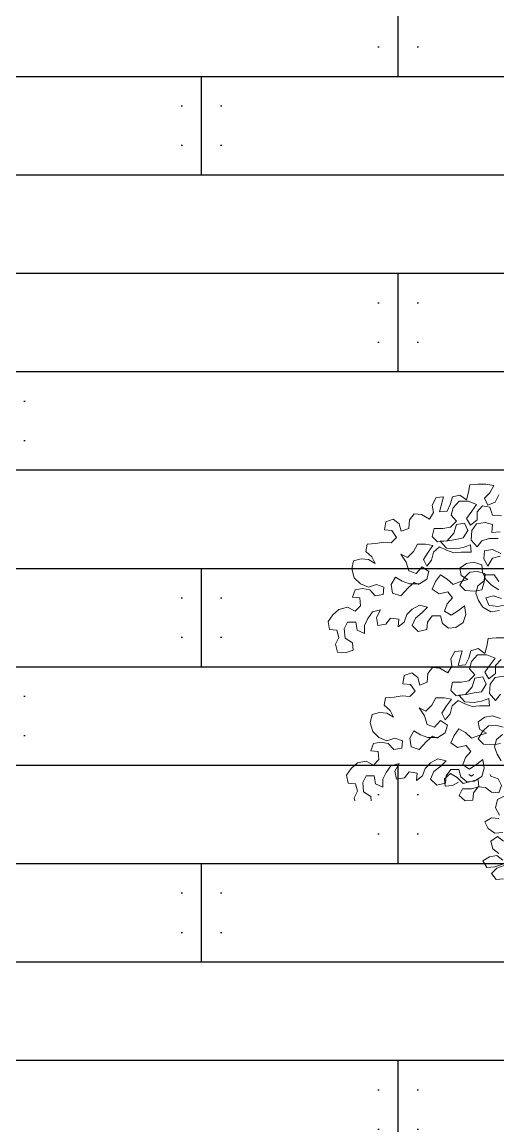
# Model space of a CAD drawing. Header units: metres. Extents: x -58 to 722, y -1100 to 345.
# Drawn here: x 32.367 to 32.851, y -19.477 to -18.355 of the extents above; entities that cross this region are included whole.
import ezdxf

# ---------------------------------------------------------------- set-up
doc = ezdxf.new("R2010")
doc.units = ezdxf.units.M
doc.header["$MEASUREMENT"] = 0
doc.layers.add('FSR_ARQ_006ARBOLES', color=74, linetype='Continuous', lineweight=0)
doc.layers.add('FSR_ARQ_008MOBILIARIO', color=115, linetype='Continuous')

# ---------------------------------------------------------------- blocks, each defined once
blk = doc.blocks.new('arboles fsr 01')
at = {"layer": 'FSR_ARQ_006ARBOLES'}
for points in [[(186.8625, -35.2846), (186.8711, -35.2817), (186.879, -35.2839), (186.8761, -35.2917), (186.8668, -35.2931), (186.8589, -35.2917)], [(186.8647, -35.2974), (186.874, -35.2989), (186.8825, -35.2939), (186.8868, -35.2867), (186.8897, -35.2789), (186.8876, -35.271), (186.8811, -35.266), (186.8804, -35.2581), (186.8883, -35.256), (186.8962, -35.2567), (186.9019, -35.2624), (186.9069, -35.2703), (186.9012, -35.276), (186.8911, -35.2767), (186.8833, -35.2753), (186.8811, -35.2674), (186.8797, -35.2595), (186.8704, -35.2595), (186.8654, -35.2667)], [(186.8654, -35.2753), (186.8733, -35.2703), (186.879, -35.2645), (186.8826, -35.2567), (186.8833, -35.2488), (186.8919, -35.246), (186.8997, -35.2474), (186.9069, -35.2524), (186.9055, -35.2603), (186.8983, -35.2646), (186.9062, -35.2667), (186.914, -35.2696), (186.9205, -35.2639), (186.9276, -35.2596), (186.9326, -35.2667), (186.9362, -35.2746), (186.929, -35.2796), (186.9197, -35.2775), (186.9147, -35.2839), (186.9205, -35.2903), (186.9233, -35.2982), (186.9161, -35.3025), (186.9083, -35.2975), (186.9019, -35.2925), (186.9004, -35.3018), (186.9033, -35.3103), (186.9111, -35.3154), (186.919, -35.3161), (186.9254, -35.3111), (186.9276, -35.3032), (186.9362, -35.3032), (186.9412, -35.3097), (186.9419, -35.3175), (186.9512, -35.3197), (186.9576, -35.3133), (186.9541, -35.3054), (186.9469, -35.2997), (186.9412, -35.2939), (186.9498, -35.2918), (186.9576, -35.2961), (186.9634, -35.3018), (186.9662, -35.3097), (186.9726, -35.3147), (186.9719, -35.3068), (186.9805, -35.3054), (186.9855, -35.3118), (186.9941, -35.3133), (186.9955, -35.3047), (186.9912, -35.2968), (186.9998, -35.299), (187.0048, -35.3061), (187.0084, -35.3133), (187.0084, -35.3219), (187.0163, -35.3183), (187.0177, -35.3097), (187.0263, -35.3097), (187.0299, -35.3169), (187.0291, -35.3269), (187.0213, -35.3319), (187.0205, -35.3398), (187.0291, -35.3426), (187.037, -35.3419), (187.0391, -35.3334), (187.0356, -35.3262), (187.0377, -35.3183), (187.0456, -35.3176), (187.047, -35.309), (187.042, -35.3019), (187.0356, -35.2962), (187.0263, -35.294), (187.0184, -35.2983), (187.0127, -35.2926), (187.0134, -35.284), (187.0213, -35.2833), (187.0184, -35.2754), (187.0106, -35.274), (187.0027, -35.2754), (186.997, -35.2818), (186.9884, -35.2804), (186.9877, -35.2725), (186.9956, -35.2697), (187.0041, -35.2725), (187.0127, -35.269), (187.0192, -35.2625), (187.022, -35.2532), (187.0199, -35.2447), (187.012, -35.2425), (187.0042, -35.2432), (186.997, -35.2475), (187.0006, -35.2403), (187.007, -35.2346), (187.0056, -35.2268), (186.9963, -35.226), (186.9877, -35.2246), (186.9799, -35.2253), (186.9742, -35.2196), (186.9792, -35.2124), (186.987, -35.2117), (186.9856, -35.2031), (186.9777, -35.2003), (186.9713, -35.2053), (186.9692, -35.2131), (186.9613, -35.2103), (186.9606, -35.201), (186.9556, -35.1945), (186.9477, -35.1952), (186.9391, -35.2002), (186.9348, -35.1931), (186.9363, -35.1852), (186.932, -35.1773), (186.9241, -35.1766), (186.9284, -35.1924), (186.9205, -35.1916), (186.917, -35.1845), (186.9148, -35.1766), (186.907, -35.1745), (186.8998, -35.1795), (186.8977, -35.1716), (186.8963, -35.1637), (186.8877, -35.163), (186.8791, -35.163), (186.8705, -35.1644), (186.8748, -35.1723), (186.8805, -35.178), (186.8769, -35.1852), (186.8691, -35.1823), (186.8655, -35.1744)], [(186.8633, -35.2366), (186.8719, -35.2324), (186.8805, -35.2338), (186.8812, -35.2424), (186.8769, -35.2502), (186.8719, -35.2417), (186.864, -35.2395)], [(186.8662, -35.2209), (186.8755, -35.2209), (186.8833, -35.2231), (186.8883, -35.2295), (186.8948, -35.2224), (186.8941, -35.2124), (186.8891, -35.2052), (186.8798, -35.2038), (186.8719, -35.2059), (186.8726, -35.2145), (186.864, -35.2138)], [(186.8626, -35.1966), (186.8719, -35.1959), (186.8748, -35.1873), (186.8826, -35.1859), (186.8884, -35.1923), (186.8883, -35.2009), (186.8955, -35.2066), (186.8998, -35.1995), (186.8941, -35.1916), (186.8891, -35.1845), (186.8977, -35.1809), (186.9077, -35.1809), (186.9141, -35.1881), (186.9162, -35.1959), (186.9105, -35.2024), (186.9169, -35.2088), (186.9248, -35.2102), (186.9341, -35.2102), (186.9363, -35.2188), (186.9305, -35.2245), (186.9205, -35.2231), (186.9134, -35.2152), (186.9105, -35.2059), (186.9019, -35.2045), (186.8984, -35.2124), (186.9034, -35.2202), (186.9112, -35.2217), (186.9198, -35.2231), (186.9277, -35.2238), (186.9212, -35.231), (186.9112, -35.2317), (186.9033, -35.2302), (186.8955, -35.2274), (186.8948, -35.2352), (186.9055, -35.2352), (186.9133, -35.236), (186.9212, -35.2331), (186.9284, -35.2295), (186.9348, -35.2353), (186.9369, -35.2439), (186.9419, -35.2503), (186.9455, -35.2432), (186.9405, -35.2353), (186.9355, -35.2281), (186.9434, -35.2267), (186.952, -35.2267), (186.9563, -35.2346), (186.9627, -35.241), (186.9698, -35.2375), (186.9641, -35.246), (186.9612, -35.2553), (186.9534, -35.2582), (186.9469, -35.251), (186.9398, -35.256), (186.9419, -35.2639), (186.9498, -35.2689), (186.9605, -35.2689), (186.9684, -35.2661), (186.9755, -35.2618), (186.9798, -35.2696), (186.9784, -35.2789), (186.9698, -35.2818), (186.9619, -35.2732), (186.9555, -35.2675), (186.9505, -35.2696)], [(187.0187, -35.4998), (187.0195, -35.4969), (187.0159, -35.4898), (187.0181, -35.4819), (187.0259, -35.4812), (187.0274, -35.4726), (187.0224, -35.4655), (187.0159, -35.4597), (187.0066, -35.4576), (186.9988, -35.4619), (186.993, -35.4561), (186.9938, -35.4475), (187.0016, -35.4468), (186.9988, -35.439), (186.9909, -35.4375), (186.9831, -35.439), (186.9773, -35.4454), (186.9687, -35.4439), (186.968, -35.4361), (186.9759, -35.4332), (186.9845, -35.4361), (186.9931, -35.4325), (186.9995, -35.4261), (187.0024, -35.4168), (187.0002, -35.4082), (186.9924, -35.4061), (186.9845, -35.4068), (186.9774, -35.4111), (186.9809, -35.4039), (186.9874, -35.3982), (186.986, -35.3903), (186.9767, -35.3896), (186.9681, -35.3882), (186.9602, -35.3889), (186.9545, -35.3831), (186.9595, -35.376), (186.9674, -35.3753), (186.966, -35.3667), (186.9581, -35.3638), (186.9516, -35.3688), (186.9495, -35.3767), (186.9416, -35.3738), (186.9409, -35.3645), (186.9359, -35.3581), (186.9281, -35.3588), (186.9195, -35.3638), (186.9152, -35.3566), (186.9166, -35.3488), (186.9123, -35.3409), (186.9045, -35.3402), (186.9087, -35.3559), (186.9009, -35.3552), (186.8973, -35.348), (186.8952, -35.3402), (186.8873, -35.338), (186.8802, -35.343), (186.878, -35.3352), (186.8766, -35.3273), (186.868, -35.3266), (186.8594, -35.3266)], [(186.8637, -35.3866), (186.8687, -35.3931), (186.8751, -35.3859), (186.8744, -35.3759), (186.8694, -35.3688), (186.8601, -35.3673)], [(186.863, -35.3494), (186.8687, -35.3559), (186.8687, -35.3645), (186.8758, -35.3702), (186.8801, -35.363), (186.8744, -35.3552), (186.8694, -35.348), (186.878, -35.3445), (186.888, -35.3445), (186.8944, -35.3516), (186.8966, -35.3595), (186.8909, -35.3659), (186.8973, -35.3724), (186.9052, -35.3738), (186.9145, -35.3738), (186.9166, -35.3824), (186.9109, -35.3881), (186.9009, -35.3867), (186.8937, -35.3788), (186.8909, -35.3695), (186.8823, -35.3681), (186.8787, -35.3759), (186.8837, -35.3838), (186.8916, -35.3852), (186.9001, -35.3867), (186.908, -35.3874), (186.9016, -35.3945), (186.8915, -35.3952), (186.8837, -35.3938), (186.8758, -35.3909), (186.8751, -35.3988), (186.8858, -35.3988), (186.8937, -35.3995), (186.9016, -35.3967), (186.9087, -35.3931), (186.9151, -35.3988), (186.9173, -35.4074), (186.9223, -35.4139), (186.9259, -35.4067), (186.9209, -35.3988), (186.9159, -35.3917), (186.9237, -35.3903), (186.9323, -35.3903), (186.9366, -35.3981), (186.943, -35.4046), (186.9502, -35.401), (186.9445, -35.4096), (186.9416, -35.4189), (186.9337, -35.4217), (186.9273, -35.4146), (186.9201, -35.4196), (186.9223, -35.4275), (186.9301, -35.4325), (186.9409, -35.4325), (186.9487, -35.4296), (186.9559, -35.4253), (186.9602, -35.4332), (186.9587, -35.4425), (186.9501, -35.4454), (186.9423, -35.4368), (186.9359, -35.431), (186.9308, -35.4332)], [(186.8629, -35.4574), (186.8672, -35.4503), (186.87, -35.4424), (186.8679, -35.4346), (186.8615, -35.4295)], [(186.8608, -35.4217), (186.8686, -35.4195), (186.8765, -35.4203), (186.8822, -35.426), (186.8872, -35.4339), (186.8815, -35.4396), (186.8715, -35.4403), (186.8636, -35.4388)], [(186.8636, -35.4124), (186.8722, -35.4095), (186.8801, -35.411), (186.8872, -35.416), (186.8858, -35.4238), (186.8786, -35.4281), (186.8865, -35.4303), (186.8944, -35.4332), (186.9008, -35.4274), (186.908, -35.4232), (186.913, -35.4303), (186.9165, -35.4382), (186.9094, -35.4432), (186.9001, -35.441), (186.8951, -35.4475), (186.9008, -35.4539), (186.9036, -35.4618), (186.8965, -35.4661), (186.8886, -35.461), (186.8822, -35.456), (186.8808, -35.4653), (186.8836, -35.4739), (186.8915, -35.4789), (186.8993, -35.4796), (186.9058, -35.4746), (186.9079, -35.4668), (186.9165, -35.4668), (186.9215, -35.4732), (186.9222, -35.4811), (186.9315, -35.4832), (186.938, -35.4768), (186.9344, -35.4689), (186.9272, -35.4632), (186.9215, -35.4575), (186.9301, -35.4554), (186.938, -35.4597), (186.9437, -35.4654), (186.9465, -35.4733), (186.953, -35.4783), (186.9523, -35.4704), (186.9609, -35.469), (186.9659, -35.4754), (186.9744, -35.4769), (186.9759, -35.4683), (186.9716, -35.4604), (186.9802, -35.4626), (186.9852, -35.4697), (186.9887, -35.4769), (186.9887, -35.4854), (186.9966, -35.4819), (186.998, -35.4733), (187.0066, -35.4733), (187.0102, -35.4805), (187.0095, -35.4905), (187.0016, -35.4955), (187.0012, -35.4998)], [(186.8602, -35.5831), (186.868, -35.5838), (186.8731, -35.5774), (186.8673, -35.5716), (186.8595, -35.5688)], [(186.8609, -35.5673), (186.8695, -35.5702), (186.8781, -35.5709), (186.8824, -35.5638), (186.8752, -35.5595), (186.8673, -35.558), (186.8609, -35.563)], [(186.8652, -35.5559), (186.8716, -35.5509), (186.8738, -35.543), (186.8667, -35.538), (186.8602, -35.543)], [(186.8609, -35.5337), (186.8695, -35.5344), (186.8767, -35.5294), (186.8803, -35.5223), (186.8731, -35.518), (186.8652, -35.5187)], [(186.8645, -35.5151), (186.8688, -35.5073), (186.8667, -35.4987), (186.8595, -35.4951)], [(186.8745, -35.4719), (186.8739, -35.4737), (186.866, -35.4765), (186.8624, -35.4837), (186.8653, -35.4915), (186.8731, -35.4908), (186.8796, -35.4858), (186.8874, -35.4851), (186.8924, -35.4916), (186.8931, -35.4994), (186.901, -35.5001), (186.9075, -35.4944), (186.9039, -35.4873), (186.8946, -35.4873), (186.8867, -35.4851), (186.8874, -35.4772), (186.9032, -35.4815), (186.9096, -35.4751), (186.9168, -35.4708), (186.9232, -35.4766), (186.9225, -35.4844), (186.9146, -35.4837), (186.9082, -35.4801)], [(186.8971, -35.4719), (186.8946, -35.4737), (186.8923, -35.4719)]]:
    blk.add_lwpolyline(points, dxfattribs=at)

msp = doc.modelspace()

# ---------------------------------------------------------------- hatches: boundary and pattern name
at = {"layer": 'FSR_ARQ_008MOBILIARIO', "ltscale": 0.005}
h = msp.add_hatch(dxfattribs=at)
h.set_pattern_fill('BOARDWN', color=256, scale=0.05, pattern_type=2)
h.set_pattern_definition([(0, (32.14936, -14.61053), (0, 0.1), []), (90, (32.14936, -14.61053), (-0.2, 0.2), [0.1, -0.7]), (90, (32.16936, -14.58053), (-0.2, 0.2), [0, -0.04, 0, -0.76]), (90, (32.92936, -14.58053), (-0.2, 0.2), [0, -0.04, 0, -0.76]), (90, (32.54936, -14.51053), (-0.2, 0.2), [0.1, -0.7]), (90, (32.52936, -14.48053), (-0.2, 0.2), [0, -0.04, 0, -0.76]), (90, (32.56936, -14.48053), (-0.2, 0.2), [0, -0.04, 0, -0.76])])
h.paths.add_polyline_path([(34.5491, -18.3012), (32.0491, -18.3112), (32.0491, -20.9412), (34.5491, -20.9412)])

# ---------------------------------------------------------------- block references
at = {"layer": 'FSR_ARQ_006ARBOLES', "xscale": -0.9551441900355857, "yscale": 0.9551441900355857, "zscale": 0.9551441900355857}
msp.add_blockref('arboles fsr 01', (211.3352, 14.7609), dxfattribs=at)

doc.saveas('drawing.dxf')
